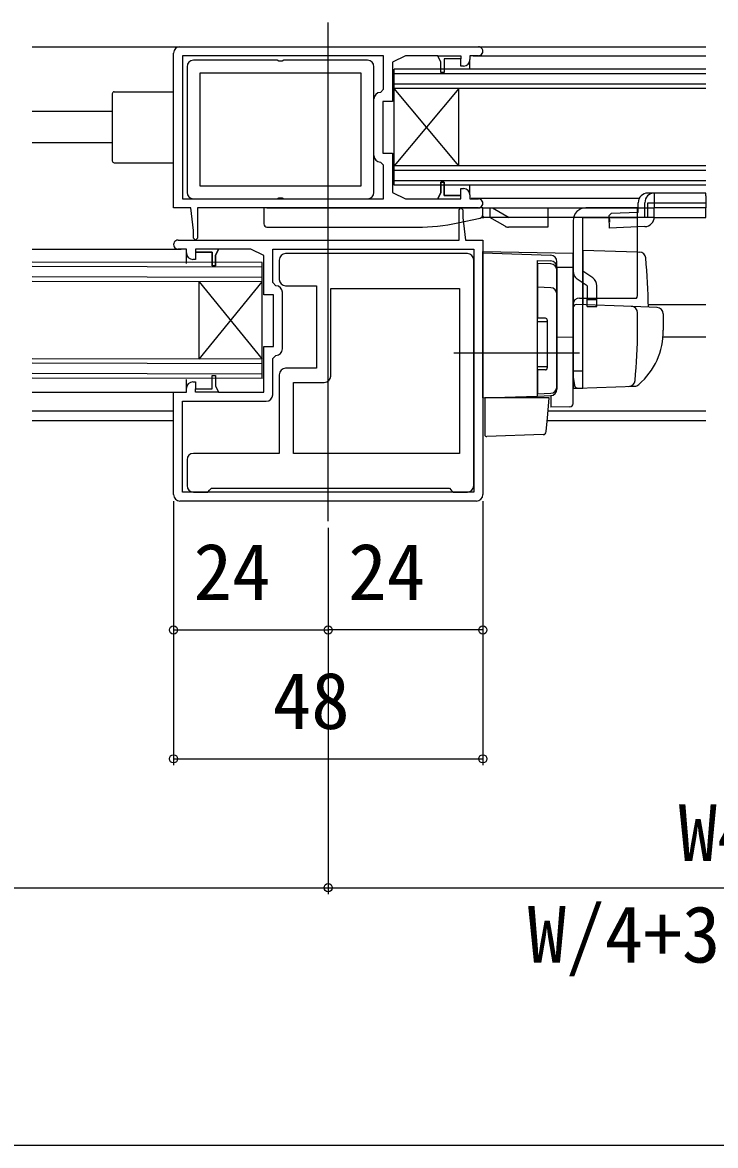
# Model space of a CAD drawing. Units: millimetres, scale not verified. Extents: x -525 to 525, y -782 to 777.
# Drawn here: x 27.6 to 135.1, y -286.8 to -112.6 of the extents above; entities that cross this region are included whole.
import ezdxf
from ezdxf.enums import TextEntityAlignment as Align

# ---------------------------------------------------------------- set-up
doc = ezdxf.new("R2010")
doc.units = ezdxf.units.MM
doc.header["$LTSCALE"] = 4
for name, color, linetype in [('0-2_YKK_11', 7, 'Continuous'), ('0-3_YKK_12', 2, 'Continuous'), ('0-4_YKK_13', 4, 'Continuous'), ('0-6_YKK_D', 6, 'Continuous')]:
    doc.layers.add(name, color=color, linetype=linetype)
doc.styles.add('ＭＳ ゴシック', font='')
doc.styles.get('ＭＳ ゴシック').set_extended_font_data('MS Gothic')

msp = doc.modelspace()

# ---------------------------------------------------------------- linework, layer by layer
at = {"layer": '0-2_YKK_11'}
for p, q in [((52, -116.329), (98.3, -116.329)), ((53.1, -119.429), (53.1, -138.929)), ((82.1, -138.929), (82.1, -119.429)), ((82.1, -133.229), (82.1, -124.429)), ((67.399, -149.429), (67.399, -152.429)), ((96.599, -148.429), (68.399, -148.429)), ((97.599, -184.429), (97.599, -149.429)), ((67.9, -163.229), (67.9, -154.429)), ((53.099, -180.429), (53.099, -184.429)), ((98, -186.829), (52, -186.829))]:
    msp.add_line(p, q, dxfattribs=at)
for points in [[(98.3, -141.329), (54.7, -141.329), (54.7, -146.029), (54.4, -146.329), (54.1, -146.029), (54.1, -144.829), (53.7, -141.329), (51, -141.329), (51, -117.329)], [(83.6, -117.729), (52.4, -117.729), (52.4, -139.929), (83.6, -139.929), (83.6, -134.729), (83.1, -134.229)], [(81.1, -118.429), (68.119, -118.429), (67.859, -118.579), (67.34, -118.579), (67.08, -118.429), (54.1, -118.429)], [(83.1, -123.429), (83.6, -122.929), (83.6, -117.729)], [(96, -119.329), (95.6, -119.329), (95.6, -118.229), (93, -118.229), (93, -120.329), (92.5, -120.329), (92.5, -118.729), (92, -117.729), (87, -117.729), (85, -118.729), (85, -124.829), (83.5, -124.829), (83.5, -132.829), (85, -132.829), (85, -138.929), (87, -139.929), (92, -139.929), (92.5, -138.929), (92.5, -137.329), (93, -137.329), (93, -139.429), (95.6, -139.429), (95.6, -138.329), (96, -138.329)], [(98.3, -117.729), (97, -117.729), (97, -118.329)], [(97, -139.329), (97, -139.929), (98.3, -139.929)], [(54.1, -139.929), (67.08, -139.929), (67.34, -139.779), (67.859, -139.779), (68.119, -139.929), (81.1, -139.929)], [(51.7, -146.329), (95.3, -146.329), (95.3, -141.629), (95.6, -141.329), (95.9, -141.629), (95.9, -142.829), (96.3, -146.329), (99, -146.329), (99, -185.829)], [(53, -148.329), (53, -147.729), (51.7, -147.729)], [(54, -168.329), (54.4, -168.329), (54.4, -169.429), (57, -169.429), (57, -167.329), (57.5, -167.329), (57.5, -168.929), (58, -169.929), (65, -169.929), (65, -162.829), (66.5, -162.829), (66.5, -154.829), (65, -154.829), (65, -148.729), (63, -147.729), (58, -147.729), (57.5, -148.729), (57.5, -150.329), (57, -150.329), (57, -148.229), (54.4, -148.229), (54.4, -149.329), (54, -149.329)], [(66.9, -153.429), (66.4, -152.929), (66.4, -147.729), (97.6, -147.729), (97.6, -185.429)], [(68.399, -153.429), (73.199, -153.429), (73.199, -166.229), (68.399, -166.229)], [(75.399, -167.429), (75.399, -153.829), (95.399, -153.829), (95.399, -179.429)], [(66.4, -170.329), (66.4, -164.729), (66.9, -164.229)], [(67.399, -167.229), (67.399, -179.429), (54.099, -179.429)], [(95.399, -179.429), (69.599, -179.429), (69.599, -168.429), (74.399, -168.429)], [(51, -185.829), (51, -169.929), (53, -169.929), (53, -169.329)], [(97.6, -185.429), (52.4, -185.429), (52.4, -171.329), (65.4, -171.329)], [(54.099, -185.429), (56.299, -185.429), (56.599, -185.129), (56.899, -184.829)], [(56.899, -184.829), (93.799, -184.829), (94.099, -185.129), (94.399, -185.429), (96.599, -185.429)]]:
    msp.add_lwpolyline(points, dxfattribs=at)
for points in [[(92, -117.729), (95.6, -117.729), (95.6, -118.229), (93, -118.229), (93, -120.329), (92.5, -120.329), (92.5, -118.729)], [(80.1, -120.429), (55.1, -120.429), (55.1, -137.929), (80.1, -137.929)], [(92, -139.929), (95.6, -139.929), (95.6, -139.429), (93, -139.429), (93, -137.329), (92.5, -137.329), (92.5, -138.929)], [(58, -147.729), (54.4, -147.729), (54.4, -148.229), (57, -148.229), (57, -150.329), (57.5, -150.329), (57.5, -148.729)], [(58, -169.929), (54.4, -169.929), (54.4, -169.429), (57, -169.429), (57, -167.329), (57.5, -167.329), (57.5, -168.929)]]:
    msp.add_lwpolyline(points, close=True, dxfattribs=at)
for centre, radius, start, end in [((52, -117.329), 1, 90.00001, 179.99999), ((98.3, -117.029), 0.7, 269.99999, 90.00001), ((54.1, -119.429), 1, 90.00001, 179.99999), ((81.1, -119.429), 1, 0.00001, 89.99999), ((96, -118.329), 1, 270.00001, 359.99999), ((83.1, -124.429), 1, 90.00001, 179.99999), ((83.1, -133.229), 1, 180.00001, 269.99999), ((54.1, -138.929), 1, 180.00001, 269.99999), ((81.1, -138.929), 1, 270.00001, 359.99999), ((96, -139.329), 1, 0.00001, 89.99999), ((98.3, -140.629), 0.7, 269.99999, 90.00001), ((51.7, -147.029), 0.7, 89.99999, 270.00001), ((54, -148.329), 1, 180.00001, 269.99999), ((68.399, -149.429), 1, 90.00001, 179.99999), ((96.599, -149.429), 1, 0.00001, 89.99999), ((68.399, -152.429), 1, 180.00001, 269.99999), ((66.9, -154.429), 1, 0.00001, 89.99999), ((66.9, -163.229), 1, 270.00001, 359.99999), ((68.399, -167.229), 1, 90.00001, 179.99999), ((54, -169.329), 1, 90.00001, 179.99999), ((74.399, -167.429), 1, 270.00001, 359.99999), ((65.4, -170.329), 1, 270.00001, 359.99999), ((54.099, -180.429), 1, 90.00001, 179.99999), ((54.099, -184.429), 1, 180.00001, 269.99999), ((96.599, -184.429), 1, 270.00001, 359.99999), ((52, -185.829), 1, 180.00001, 269.99999), ((98, -185.829), 1, 270.00001, 359.99999)]:
    msp.add_arc(centre, radius, start, end, dxfattribs=at)
at = {"layer": '0-3_YKK_12'}
for p, q in [((75, -189.962), (75, -112.564)), ((29.058, -116.33), (133.607, -116.33)), ((97.003, -119.73), (97.003, -118.329)), ((97.5, -117.729), (133.607, -117.73)), ((85.25, -137.83), (85.25, -119.83)), ((133.606, -119.83), (85.25, -119.83)), ((133.606, -120.53), (85.25, -120.53)), ((133.606, -122.13), (85.25, -122.13)), ((95.25, -134.83), (85.25, -122.83)), ((95.25, -122.83), (85.25, -134.83)), ((133.606, -122.83), (85.25, -122.83)), ((95.25, -134.83), (95.25, -122.83)), ((29.058, -126.33), (41.5, -126.33)), ((41.5, -131.22), (29.058, -131.227)), ((133.603, -134.83), (85.25, -134.83)), ((133.603, -135.53), (85.25, -135.53)), ((133.603, -137.13), (85.25, -137.13)), ((133.603, -137.83), (85.25, -137.83)), ((96.999, -139.33), (96.992, -137.73)), ((133.601, -139.835), (133.602, -139.835)), ((133.601, -139.835), (133.602, -139.835)), ((29.058, -147.729), (52.167, -147.729)), ((64.75, -149.818), (29.058, -149.742)), ((53, -149.942), (53, -148.342)), ((64.75, -167.828), (64.75, -149.828)), ((64.75, -150.518), (29.058, -150.442)), ((64.75, -152.118), (29.058, -152.042)), ((64.75, -152.818), (29.058, -152.742)), ((55, -164.828), (55, -152.828)), ((55, -164.828), (64.75, -152.828)), ((55, -152.828), (64.75, -164.828)), ((124.678, -156.33), (133.599, -156.33)), ((127.005, -161.33), (133.598, -161.33)), ((64.75, -164.818), (29.058, -164.742)), ((64.75, -165.518), (29.058, -165.442)), ((64.75, -167.118), (29.058, -167.042)), ((64.75, -167.818), (29.058, -167.742)), ((53, -169.429), (53.001, -167.942)), ((29.058, -169.936), (52.5, -169.929)), ((29.058, -172.83), (51, -172.83)), ((109.126, -172.83), (133.596, -172.83)), ((29.058, -174.33), (51, -174.33)), ((108.994, -174.33), (133.595, -174.33))]:
    msp.add_line(p, q, dxfattribs=at)
msp.add_lwpolyline([(97.205, -139.833), (112.27, -139.835), (123.271, -139.835)], dxfattribs=at)
at = {"layer": '0-4_YKK_13'}
for p, q in [((41.5, -123.629), (41.5, -134.029)), ((41.8, -123.329), (51, -123.329)), ((41.8, -134.329), (51, -134.329)), ((125.601, -139.029), (124.601, -139.029)), ((133.601, -139.468), (133.601, -139.029)), ((123.101, -141.329), (123.101, -140.529)), ((124.134, -141.329), (124.134, -140.529)), ((124.601, -140.529), (125.601, -140.529)), ((124.601, -142.829), (124.601, -140.529)), ((125.601, -139.468), (125.601, -141.329)), ((125.601, -140.529), (133.601, -140.529)), ((133.601, -139.468), (133.601, -141.329)), ((65, -141.329), (65, -143.829)), ((65.5, -141.329), (65, -141.329)), ((65.5, -141.329), (98.5, -141.329)), ((98.846, -142.829), (98.794, -142.829)), ((98.951, -142.679), (98.846, -142.829)), ((98.846, -142.829), (99.156, -142.829)), ((99.051, -142.679), (98.951, -142.679)), ((99, -141.329), (125.601, -141.329)), ((99.156, -142.829), (99.051, -142.679)), ((125.601, -142.829), (99.156, -142.829)), ((100.101, -141.329), (100.101, -142.829)), ((102.469, -144.195), (100.101, -142.829)), ((100.502, -141.329), (103.102, -142.829)), ((109.101, -141.329), (109.101, -142.829)), ((109.101, -142.829), (109.101, -144.329)), ((114.501, -142.829), (123.001, -142.829)), ((114.501, -155.329), (114.501, -142.829)), ((123.001, -141.329), (115.001, -141.329)), ((118.9, -142.22), (118.61, -142.529)), ((118.619, -142.829), (118.61, -142.529)), ((118.67, -144.469), (118.619, -142.829)), ((123.101, -142.029), (118.9, -142.22)), ((123.001, -154.829), (123.001, -141.329)), ((123.101, -142.029), (123.101, -141.329)), ((124.134, -142.739), (124.134, -141.329)), ((125.601, -142.74), (125.601, -141.329)), ((65.5, -144.329), (88.821, -144.329)), ((95.107, -143.663), (98.604, -142.914)), ((109.101, -144.329), (102.969, -144.329)), ((113.001, -143.329), (113.001, -151.156)), ((124.147, -144.239), (118.67, -144.469)), ((114.501, -147.881), (114.501, -155.329)), ((114.501, -147.881), (123.001, -148.178)), ((99.001, -170.829), (99.001, -148.129)), ((99.001, -148.129), (113.001, -148.373)), ((99.001, -148.329), (109.536, -148.697)), ((107.501, -149.496), (109.536, -149.559)), ((107.501, -153.152), (107.501, -149.496)), ((110.501, -150.562), (110.501, -149.696)), ((113.001, -148.83), (113.001, -148.818)), ((113.001, -149.03), (113.001, -148.83)), ((123.001, -148.178), (123.327, -148.19)), ((107.501, -149.955), (107.501, -158.473)), ((109.536, -150.026), (107.501, -149.955)), ((110.501, -150.562), (110.501, -169.462)), ((113.001, -150.602), (110.501, -150.568)), ((110.501, -169.103), (110.501, -151.025)), ((113.001, -151.156), (113.001, -169.329)), ((116.046, -152.209), (114.501, -151.156)), ((107.501, -154.117), (107.501, -153.152)), ((115.201, -153.449), (113.656, -152.395)), ((109.536, -153.726), (107.501, -153.655)), ((115.201, -153.449), (115.201, -155.329)), ((122.248, -156.652), (113.518, -156.347)), ((114.001, -155.329), (122.867, -155.329)), ((114.501, -155.329), (114.501, -156.381)), ((115.201, -156.656), (115.201, -155.329)), ((116.701, -155.579), (115.201, -155.579)), ((126.036, -156.784), (122.248, -156.652)), ((108.701, -158.473), (107.501, -158.473)), ((113.001, -156.847), (113.001, -167.329)), ((123.001, -160.329), (123.001, -157.626)), ((127.001, -157.784), (127.001, -160.329)), ((107.501, -158.973), (109.001, -158.973)), ((109.001, -158.773), (109.001, -166.173)), ((113.001, -160.629), (113.001, -160.029)), ((110.501, -161.329), (113.001, -161.373)), ((113.001, -161.629), (113.001, -161.029)), ((94.501, -163.829), (114.001, -163.829)), ((113.001, -164.629), (113.001, -164.029)), ((113.001, -165.629), (113.001, -165.029)), ((113.001, -165.629), (113.001, -165.029)), ((113.001, -165.629), (113.001, -165.029)), ((107.501, -165.973), (109.001, -165.973)), ((107.501, -166.473), (107.501, -170.173)), ((108.701, -166.473), (107.501, -166.473)), ((113.001, -165.629), (113.001, -167.329)), ((113.001, -165.629), (113.001, -167.329)), ((113.001, -166.629), (114.501, -166.629)), ((113.001, -167.329), (113.039, -167.584)), ((113.039, -167.584), (113.233, -168.878)), ((113.745, -169.303), (122.574, -168.995)), ((121.741, -169.024), (122.59, -168.994)), ((107.501, -170.173), (109.536, -170.102)), ((107.501, -170.532), (109.536, -170.461)), ((109.536, -170.461), (109.536, -172.246)), ((112.509, -172.194), (109.536, -172.246)), ((108.985, -174.439), (109.025, -173.983)), ((99.301, -174.808), (99.301, -176.518)), ((108.843, -176.056), (108.985, -174.439)), ((108.362, -176.513), (99.611, -176.818))]:
    msp.add_line(p, q, dxfattribs=at)
for points in [[(133.601, -139.029), (125.601, -139.029), (125.601, -139.468)], [(99, -142.425), (99, -141.329), (98.5, -141.329)], [(125.601, -142.829), (133.601, -142.829), (133.601, -141.329), (125.601, -141.329)], [(113.001, -161.373), (113.001, -150.602), (113.001, -148.373)], [(99.001, -170.829), (107.501, -170.532), (107.501, -169.533), (107.501, -154.117)], [(115.201, -156.656), (116.701, -156.656), (116.701, -155.329), (116.701, -153.449)], [(113.001, -169.329), (114.501, -169.329), (114.501, -155.329)], [(113.001, -171.694), (113.001, -164.682), (113.001, -161.829), (113.001, -161.373)], [(109.27, -170.829), (99.301, -170.829), (99.301, -174.171), (99.301, -174.808)], [(109.025, -173.983), (109.301, -170.829), (109.27, -170.829)]]:
    msp.add_lwpolyline(points, dxfattribs=at)
for centre, radius, start, end in [((41.8, -123.629), 0.3, 90, 180), ((41.8, -134.029), 0.3, 180, 270), ((124.601, -140.529), 1.5, 90, 180), ((125.618, -140.512), 1.483, 90.65815, 180.64336), ((98.5, -142.425), 0.5, 282.09476, 0), ((115.001, -143.329), 2, 90, 180), ((124.101, -142.74), 1.5, 271.76239, 0), ((65.5, -143.829), 0.5, 180, 270), ((88.821, -114.329), 30, 270, 282.09476), ((102.969, -143.329), 1, 240.02, 270), ((109.501, -150.558), 1, 359.81439, 88.02469), ((109.501, -149.696), 1, 0, 88), ((123.292, -149.189), 1, 4.8508, 88), ((9.701, -158.829), 115, 1.04239, 4.8508), ((109.501, -151.025), 1, 0, 88), ((114.501, -151.156), 1.5, 180, 235.71312), ((115.201, -153.449), 1.5, 0, 55.71312), ((109.501, -154.725), 1, 0, 88), ((122.001, -154.829), 1, 330, 0), ((114.001, -156.329), 1, 90, 180), ((113.501, -156.847), 0.5, 88, 180), ((122.001, -157.626), 1, 0, 88), ((126.001, -157.784), 1, 0, 88), ((108.701, -158.773), 0.3, 0, 90), ((42.001, -160.317), 81, 354.46939, 359.99144), ((116.001, -160.429), 11, 310.82814, 0.5186), ((108.701, -166.173), 0.3, 270, 0), ((113.727, -168.803), 0.5, 188.53077, 272), ((121.628, -168.027), 1, 272, 354.46939), ((122.539, -167.995), 1, 272, 310.82814), ((109.501, -169.103), 1, 272, 0), ((109.501, -169.462), 1, 272, 0), ((112.501, -171.694), 0.5, 271, 0), ((112.501, -171.694), 0.5, 343.42965, 0), ((99.601, -176.518), 0.3, 180, 272), ((108.345, -176.013), 0.5, 271.97301, 355)]:
    msp.add_arc(centre, radius, start, end, dxfattribs=at)
msp.add_ellipse((122.601, -142.029), major_axis=(0, 9.5), ratio=0.421053, start_param=1.6551067, end_param=1.7293546, dxfattribs=at)
at = {"layer": '0-6_YKK_D'}
for p, q in [((51, -186.829), (51, -207.829)), ((51, -186.829), (51, -227.829)), ((99, -186.829), (99, -207.829)), ((99, -186.829), (99, -227.829)), ((75, -190.962), (75, -247.829)), ((75, -190.962), (75, -247.829)), ((75, -190.962), (75, -207.829)), ((75, -190.962), (75, -207.829)), ((51, -206.829), (75, -206.829)), ((99, -206.829), (75, -206.829)), ((51, -226.829), (99, -226.829)), ((-55, -246.829), (75, -246.829)), ((75, -246.829), (205, -246.829)), ((194.5, -286.829), (-304.5, -286.829))]:
    msp.add_line(p, q, dxfattribs=at)
for centre in [(51, -206.829), (75, -206.829), (75, -206.829), (99, -206.829), (51, -226.829), (99, -226.829), (75, -246.829), (75, -246.829)]:
    msp.add_circle(centre, 0.637, dxfattribs=at)

# ---------------------------------------------------------------- texts
at = {"layer": '0-6_YKK_D', "style": 'ＭＳ ゴシック'}
for s, p in [('24', (54.102, -204.829)), ('24', (78.102, -204.829)), ('48', (66.375, -224.829)), ('W4', (129.363, -245.329)), ('W/4+3.75', (105.943, -261.079))]:
    msp.add_text(s, height=8.798, dxfattribs=at).set_placement(p, align=Align.BOTTOM_LEFT)

doc.saveas('drawing.dxf')
